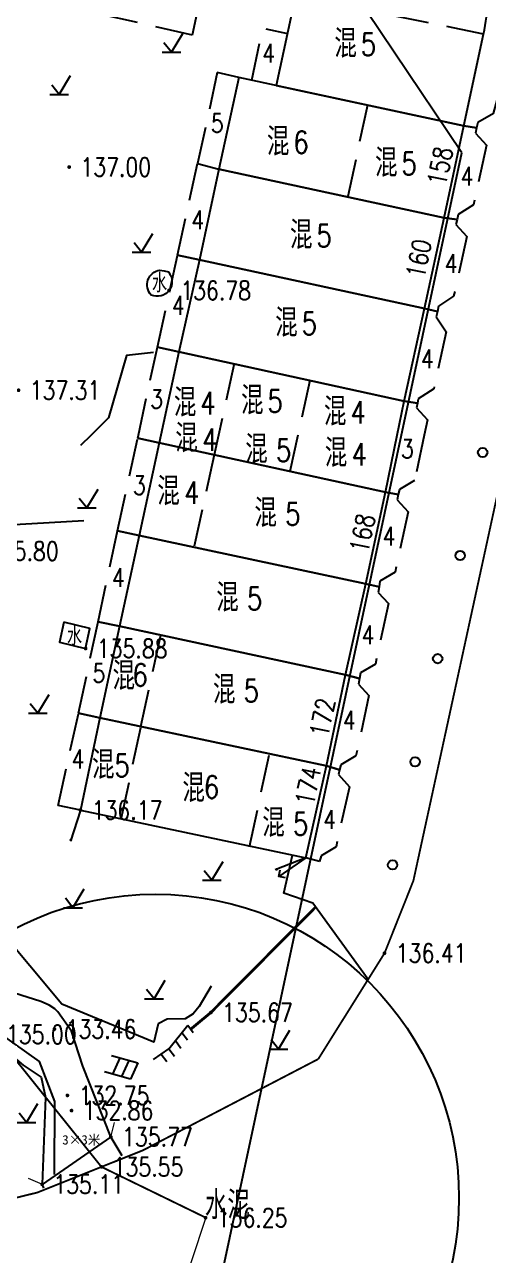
# Model space of a CAD drawing. Extents: x 529262 to 576451, y 2694391 to 2717535.
# Drawn here: x 564188.8 to 564213.5, y 2710458.8 to 2710524.5 of the extents above; entities that cross this region are included whole.
import ezdxf
from ezdxf.enums import TextEntityAlignment as Align
from ezdxf.xclip import XClip

# ---------------------------------------------------------------- set-up
doc = ezdxf.new("R2010")
doc.units = 0
doc.header["$XCLIPFRAME"] = 0
doc.linetypes.add('X3', pattern=[5, 4, -1])
doc.linetypes.add('X5', pattern=[3, 2, -1])
doc.layers.add('ASSIST', color=7, linetype='Continuous', plot=False)
for name, color, linetype in [('a红线图', 1, 'Continuous'), ('DLDW', 8, 'Continuous'), ('DLSS', 4, 'Continuous'), ('DMTZ', 8, 'Continuous'), ('GCD', 8, 'Continuous'), ('GXYZ', 8, 'Continuous'), ('JMD', 8, 'Continuous'), ('PP-COM', 7, 'Continuous'), ('RD-红线', 7, 'Continuous'), ('ZBTZ', 8, 'Continuous'), ('ZJ', 7, 'Continuous'), ('污水管径标注_W10-', 202, 'Continuous')]:
    doc.layers.add(name, color=color, linetype=linetype)
doc.layers.add('SXSS', color=5, linetype='Continuous', lineweight=0)
doc.styles.add('HZ', font='rs.shx', dxfattribs={"width": 0.8, "bigfont": 'hztxt.shx'})
doc.styles.add('宋体', font='', dxfattribs={"width": 0.75})
doc.styles.get('宋体').set_extended_font_data('SimSun')
doc.linetypes.add('10421', pattern='A,2,[150,AAA.SHX,S=0.5,R=0,X=0,Y=0.5],1e-11', length=2)
doc.linetypes.add('10422', pattern='A,0.75,[150,AAA.SHX,S=0.5,R=0,X=0,Y=0.5],1.5,[177,AAA.SHX,S=1,R=0,X=0,Y=0.4],0.75', length=3)
doc.linetypes.add('1161', pattern='A,0,[149,AAA.SHX,S=0.15,R=0,X=0,Y=0],-1.6', length=1.6)
doc.linetypes.add('732', pattern='A,9,-0.5,[162,AAA.SHX,S=1,R=0,X=0,Y=0],-0.5', length=10)

# ---------------------------------------------------------------- blocks, each defined once
blk = doc.blocks.new('A$C19FD0107')
at = {"layer": 'RD-红线', "color": 8}
blk.add_lwpolyline([(-6785.876, 16127.032), (-6800.328, 16148.522, 0.4245)], format="xyb", dxfattribs=at)
at = {"layer": 'RD-红线', "color": 8, "linetype": 'Continuous', "flags": 128}
blk.add_lwpolyline([(-6800.998, 16056.376), (-6785.876, 16127.032)], dxfattribs=at)
blk = doc.blocks.new('GC200')
at = {"linetype": 'Continuous', "const_width": 0.2, "flags": 128}
blk.add_lwpolyline([(-0.1, 0, 1), (0.1, 0, 1)], format="xyb", close=True, dxfattribs=at)
blk = doc.blocks.new('gc170')
at = {"color": 8, "linetype": 'Continuous'}
blk.add_circle((0, 0), 0.5, dxfattribs=at)
blk = doc.blocks.new('gc123')
at = {"color": 8}
for p, q in [((0, 0), (1.2, 2)), ((-1, 0), (1, 0)), ((0, 0), (-0.8, 1))]:
    blk.add_line(p, q, dxfattribs=at)
blk = doc.blocks.new('gc013c')
at = {"linetype": 'Continuous'}
blk.add_line((0.5, 0), (4, 0), dxfattribs=at)
at = {"linetype": 'Continuous', "const_width": 0.15, "flags": 128}
blk.add_lwpolyline([(3.775, 0, 1), (3.925, 0, 1)], format="xyb", close=True, dxfattribs=at)
blk = doc.blocks.new('gc013b')
at = {"linetype": 'Continuous'}
blk.add_line((0.5, 0), (4, 0), dxfattribs=at)
at = {"linetype": 'Continuous', "flags": 128}
blk.add_lwpolyline([(3.5, 0.5), (4, 0), (3.5, -0.5)], dxfattribs=at)

msp = doc.modelspace()

# ---------------------------------------------------------------- linework, layer by layer
at = {"color": 8, "linetype": 'Continuous'}
msp.add_circle((564195.758, 2710461.882), 16.204, dxfattribs=at)
at = {"layer": 'ASSIST', "linetype": 'Continuous', "flags": 128}
msp.add_lwpolyline([(564189.814, 2710462.397), (564189.729, 2710462.606), (564193.377, 2710465.134), (564193.97, 2710464.143)], dxfattribs=at)
msp.add_lwpolyline([(564189.814, 2710462.397), (564189.729, 2710462.606), (564193.377, 2710465.134), (564193.97, 2710464.143)], dxfattribs=at)
at = {"layer": 'a红线图', "color": 8, "lineweight": 0}
msp.add_lwpolyline([(564099.605, 2710623.995), (564108.781, 2710598.575), (564114.403, 2710593.536), (564118.826, 2710589.572), (564119.764, 2710583.576), (564122.309, 2710579.625), (564127.415, 2710577.702), (564133.661, 2710573.861), (564150.68, 2710561.504), (564162.472, 2710554.357), (564174.675, 2710549.741), (564182.417, 2710547.975), (564186.55, 2710537.069), (564183.198, 2710522.558), (564177.972, 2710514.055), (564175.857, 2710509.606), (564176.809, 2710498.669), (564180.652, 2710483.38), (564184.22, 2710474.338), (564192.884, 2710463.54), (564198.448, 2710460.832), (564173.981, 2710386.935), (563873.709, 2710369.644)], dxfattribs=at)
msp.add_lwpolyline([(564099.605, 2710623.995), (564108.781, 2710598.575), (564114.403, 2710593.536), (564118.826, 2710589.572), (564119.764, 2710583.576), (564122.309, 2710579.625), (564127.415, 2710577.702), (564133.661, 2710573.861), (564150.68, 2710561.504), (564162.472, 2710554.357), (564174.675, 2710549.741), (564182.417, 2710547.975), (564186.55, 2710537.069), (564183.198, 2710522.558), (564177.972, 2710514.055), (564175.857, 2710509.606), (564176.809, 2710498.669), (564180.652, 2710483.38), (564184.22, 2710474.338), (564192.884, 2710463.54), (564198.448, 2710460.832), (564173.981, 2710386.935), (563873.709, 2710369.644)], dxfattribs=at)
at = {"layer": 'DLDW', "linetype": 'Continuous', "elevation": 136.795, "flags": 128}
msp.add_lwpolyline([(564196.457, 2710511.279, -0.801092), (564195.543, 2710510.049, -0.623352), (564196.006, 2710511.372), (564196.227, 2710511.347)], format="xyb", close=True, dxfattribs=at)
at = {"layer": 'DLDW', "linetype": 'Continuous', "flags": 128}
msp.add_lwpolyline([(564190.866, 2710492.598), (564190.637, 2710491.537), (564192.037, 2710491.194), (564192.266, 2710492.255)], close=True, dxfattribs=at)
at = {"layer": 'DLSS', "linetype": 'Continuous', "const_width": 0.1, "elevation": 136.767, "flags": 128}
msp.add_lwpolyline([(564214.702, 2710502.568), (564209.531, 2710478.806), (564207.992, 2710474.942), (564204.454, 2710469.293)], dxfattribs=at)
at = {"layer": 'DLSS', "linetype": 'X3', "const_width": 0.15}
msp.add_lwpolyline([(564204.319, 2710477.408), (564198.722, 2710471.776), (564197.651, 2710470.889)], dxfattribs=at)
at = {"layer": 'DLSS', "linetype": 'Continuous', "const_width": 0.1, "flags": 128}
msp.add_lwpolyline([(564204.454, 2710469.293), (564195.104, 2710464.427), (564189.462, 2710462.173), (564175.445, 2710458.743), (564174.644, 2710458.513), (564173.881, 2710458.426), (564172.229, 2710458.435), (564170.962, 2710458.791), (564170.294, 2710459.036), (564169.597, 2710459.482), (564168.712, 2710460.235), (564168.059, 2710461.004), (564164.755, 2710465.925), (564163.98, 2710466.929), (564157.111, 2710474.76)], dxfattribs=at)
at = {"layer": 'DMTZ', "linetype": '10421'}
for points in [[(564195.652, 2710506.983), (564194.215, 2710506.825), (564193.267, 2710503.502), (564192.328, 2710502.568)], [(564192.328, 2710502.568), (564191.771, 2710502.014)], [(564182.133, 2710474.345), (564183.509, 2710472.217), (564183.836, 2710471.833), (564184.238, 2710471.554), (564187.314, 2710469.922), (564187.827, 2710469.709), (564188.705, 2710468.975), (564189.668, 2710468.327), (564189.899, 2710467.238), (564189.715, 2710462.613)]]:
    msp.add_lwpolyline(points, dxfattribs=at)
at = {"layer": 'DMTZ', "linetype": '10422'}
msp.add_lwpolyline([(564195.917, 2710471.173), (564195.674, 2710470.189), (564190.76, 2710472.22), (564185.544, 2710478.464), (564180.735, 2710495.65), (564180.743, 2710502.568)], dxfattribs=at)
at = {"layer": 'DMTZ', "linetype": '10421', "flags": 128}
for points in [[(564191.942, 2710497.999), (564186.679, 2710497.708), (564185.629, 2710497.666), (564181.777, 2710497.809), (564181.601, 2710497.793), (564181.376, 2710497.773), (564181.321, 2710497.685), (564181.289, 2710497.595)], [(564193.388, 2710465.143), (564191.889, 2710468.918), (564191.277, 2710470.785), (564190.549, 2710471.82), (564190.389, 2710471.98), (564190.1, 2710472.171), (564189.651, 2710472.365), (564186.759, 2710473.276), (564186.18, 2710473.576), (564185.842, 2710473.902), (564184.684, 2710476.614), (564184.458, 2710477.153), (564183.747, 2710479.352)], [(564198.745, 2710473.173), (564198.1, 2710472.095), (564197.774, 2710471.712), (564197.354, 2710471.447), (564196.392, 2710471.415), (564195.917, 2710471.173)]]:
    msp.add_lwpolyline(points, dxfattribs=at)
at = {"layer": 'GXYZ', "linetype": '732', "flags": 128}
msp.add_lwpolyline([(564190.37, 2710463.143), (564190.386, 2710467.025), (564189.579, 2710469.156), (564186.731, 2710471.163), (564184.456, 2710473.027), (564183.021, 2710476.047), (564179.783, 2710485.702), (564177.782, 2710492.779), (564176.798, 2710499.513), (564176.175, 2710507.868), (564178.439, 2710515.777), (564181.881, 2710521.084), (564184.755, 2710529.967), (564185.933, 2710536.671), (564185.285, 2710541.14), (564182.402, 2710547.432), (564179.873, 2710548.785), (564175.559, 2710549.294), (564163.476, 2710554.198), (564153.663, 2710559.149), (564143.785, 2710566.215), (564141.644, 2710568.445), (564137.564, 2710571.934), (564133.83, 2710574.642), (564129.81, 2710576.899), (564122.388, 2710579.8), (564119.895, 2710582.521), (564119.15, 2710587.419), (564118.187, 2710590.186), (564114.103, 2710593.882), (564110.752, 2710595.123), (564107.191, 2710600.989), (564104.682, 2710610.577), (564101.404, 2710617.513), (564096.096, 2710628.709), (564091.879, 2710636.635), (564089.742, 2710644.659), (564089.613, 2710650.743), (564087.283, 2710661.114), (564087.154, 2710670.756), (564089.808, 2710677.939), (564094.734, 2710685.389), (564098.14, 2710689.247), (564157.276, 2710709.889), (564158.941, 2710722.677), (564170.731, 2710725.876), (564175.463, 2710734.571), (564177.426, 2710742.717), (564180.17, 2710760.422), (564179.078, 2710764.864), (564165.135, 2710778.121), (564158.076, 2710828.047), (564164.727, 2710856.572), (564174.244, 2710890.215), (564177.245, 2710909.001), (564177.375, 2710911.216)], dxfattribs=at)
at = {"layer": 'JMD', "linetype": 'Continuous'}
for p, q in [((564196.485, 2710469.84), (564197.491, 2710471.106)), ((564197.491, 2710471.106), (564197.784, 2710470.708)), ((564197.491, 2710471.106), (564197.784, 2710470.708)), ((564197.18, 2710470.715), (564197.473, 2710470.317)), ((564195.663, 2710469.272), (564196.485, 2710469.84)), ((564196.485, 2710469.84), (564196.778, 2710469.442)), ((564196.83, 2710470.275), (564197.123, 2710469.877)), ((564193.425, 2710469.481), (564194.819, 2710469.083)), ((564193.857, 2710469.358), (564193.474, 2710468.492)), ((564194.338, 2710469.22), (564193.955, 2710468.354)), ((564194.819, 2710469.083), (564194.436, 2710468.217)), ((564196.073, 2710469.556), (564196.366, 2710469.158)), ((564194.436, 2710468.217), (564193.042, 2710468.615))]:
    msp.add_line(p, q, dxfattribs=at)
at = {"layer": 'JMD', "linetype": 'X5'}
msp.add_lwpolyline([(564211.92, 2710531.63), (564213.07, 2710532.379), (564214.701, 2710528.323, -0.096241), (564213.801, 2710519.726), (564212.978, 2710519.246), (564212.907, 2710518.963), (564212.217, 2710519.083)], format="xyb", dxfattribs=at)
at = {"layer": 'JMD', "linetype": 'Continuous', "elevation": -511.188, "flags": 128}
msp.add_lwpolyline([(564203.243, 2710526.022), (564202.214, 2710521.232), (564212.217, 2710519.083), (564213.278, 2710523.967, 0.093361), (564213.38, 2710527.644), (564213.515, 2710527.716), (564212.797, 2710529.988), (564211.92, 2710531.63)], format="xyb", close=True, dxfattribs=at)
at = {"layer": 'JMD', "linetype": 'X5', "flags": 128}
for points, elevation in [([(564213.278, 2710523.967), (564207.899, 2710525.068), (564208.831, 2710529.618)], 136.813), ([(564207.084, 2710520.186), (564206.028, 2710515.28)], -511.188), ([(564199.969, 2710506.389), (564199.131, 2710502.568)], -509.413), ([(564203.998, 2710505.488), (564203.358, 2710502.568)], -526.978), ([(564199.131, 2710502.568), (564198.903, 2710501.528)], -509.413), ([(564203.358, 2710502.568), (564202.936, 2710500.644)], -526.978), ([(564198.903, 2710501.528), (564197.822, 2710496.6)], -509.413), ([(564194.991, 2710487.037), (564196.043, 2710491.913)], -510.528), ([(564193.938, 2710482.093), (564194.991, 2710487.037)], -510.528), ([(564200.79, 2710480.607), (564201.848, 2710485.576)], -510.14)]:
    msp.add_lwpolyline(points, dxfattribs=dict(at, elevation=elevation))
at = {"layer": 'JMD', "linetype": 'X5'}
for points, elevation in [([(564193.091, 2710526.199), (564192.841, 2710525.039), (564197.741, 2710523.932), (564197.991, 2710525.092)], 136.669), ([(564200.215, 2710521.661), (564199.066, 2710521.923), (564198.01, 2710517.064), (564199.154, 2710516.759)], -526.922), ([(564212.217, 2710519.083), (564212.907, 2710518.963), (564212.841, 2710518.687), (564213.429, 2710518.045), (564212.731, 2710514.866), (564211.928, 2710514.341), (564211.859, 2710514.075), (564211.179, 2710514.172)], 136.793), ([(564198.108, 2710511.923), (564196.945, 2710512.177), (564198.01, 2710517.064), (564199.154, 2710516.759)], -526.978), ([(564211.179, 2710514.172), (564211.859, 2710514.075), (564211.79, 2710513.809), (564212.378, 2710513.167), (564211.68, 2710509.988), (564210.877, 2710509.463), (564210.816, 2710509.172), (564210.123, 2710509.324)], -525.746), ([(564197.009, 2710507.017), (564195.875, 2710507.264), (564196.945, 2710512.177), (564198.108, 2710511.923)], -526.978), ([(564210.123, 2710509.324), (564210.816, 2710509.172), (564210.755, 2710508.881), (564211.275, 2710508.091), (564210.62, 2710505.037), (564209.792, 2710504.518), (564209.747, 2710504.273), (564209.044, 2710504.384)], 136.725), ([(564194.851, 2710502.568), (564195.875, 2710507.264), (564197.009, 2710507.017)], -527.454), ([(564209.044, 2710504.384), (564209.747, 2710504.273), (564209.703, 2710504.027), (564210.291, 2710503.385), (564210.115, 2710502.568)], 136.742), ([(564195.962, 2710502.173), (564194.82, 2710502.422), (564194.851, 2710502.568)], -527.454), ([(564210.115, 2710502.568), (564209.596, 2710500.156), (564208.79, 2710499.681), (564208.724, 2710499.406), (564208.034, 2710499.526)], 136.742), ([(564194.896, 2710497.222), (564193.741, 2710497.468), (564194.82, 2710502.422), (564195.962, 2710502.173)], -11.8), ([(564208.034, 2710499.526), (564208.724, 2710499.406), (564208.658, 2710499.13), (564209.246, 2710498.488), (564208.551, 2710495.259), (564207.745, 2710494.784), (564207.696, 2710494.483), (564206.997, 2710494.65)], 136.73), ([(564193.851, 2710492.386), (564192.706, 2710492.623), (564193.741, 2710497.468), (564194.896, 2710497.222)], -12.429), ([(564206.997, 2710494.65), (564207.696, 2710494.483), (564207.647, 2710494.181), (564208.201, 2710493.591), (564207.506, 2710490.362), (564206.7, 2710489.887), (564206.651, 2710489.586), (564205.908, 2710489.784)], 136.718), ([(564192.802, 2710487.503), (564191.659, 2710487.746), (564192.706, 2710492.623), (564193.851, 2710492.386)], -527.877), ([(564205.908, 2710489.784), (564206.651, 2710489.586), (564206.602, 2710489.284), (564207.156, 2710488.694), (564206.461, 2710485.465), (564205.655, 2710484.99), (564205.596, 2710484.73), (564204.889, 2710484.928)], 136.718), ([(564191.759, 2710482.575), (564190.566, 2710482.821), (564191.659, 2710487.746), (564192.802, 2710487.503)], 136.166), ([(564204.889, 2710484.928), (564205.596, 2710484.73), (564205.537, 2710484.469), (564206.118, 2710483.82), (564205.401, 2710480.614), (564204.609, 2710480.128), (564204.521, 2710479.834), (564203.793, 2710480.021)], -525.346)]:
    msp.add_lwpolyline(points, dxfattribs=dict(at, elevation=elevation))
at = {"layer": 'JMD', "linetype": 'X5', "flags": 128}
msp.add_lwpolyline([(564200.903, 2710521.513), (564201.498, 2710524.283), (564202.809, 2710524.001)], dxfattribs=at)
at = {"layer": 'JMD', "linetype": 'Continuous', "flags": 128}
for points, elevation in [([(564200.215, 2710521.661), (564199.154, 2710516.759), (564211.179, 2710514.172), (564212.217, 2710519.083)], -526.922), ([(564199.154, 2710516.759), (564198.108, 2710511.923), (564210.123, 2710509.324), (564211.179, 2710514.172)], -527.202), ([(564197.009, 2710507.017), (564209.044, 2710504.384), (564210.123, 2710509.324), (564198.108, 2710511.923)], -526.978), ([(564195.962, 2710502.173), (564194.896, 2710497.222), (564206.997, 2710494.65), (564208.034, 2710499.526)], -527.454), ([(564194.896, 2710497.222), (564193.851, 2710492.386), (564205.908, 2710489.784), (564206.997, 2710494.65)], -527.35), ([(564193.851, 2710492.386), (564192.802, 2710487.503), (564204.889, 2710484.928), (564205.908, 2710489.784)], -527.979), ([(564192.802, 2710487.503), (564191.759, 2710482.575), (564203.793, 2710480.021), (564204.889, 2710484.928)], -527.877)]:
    msp.add_lwpolyline(points, close=True, dxfattribs=dict(at, elevation=elevation))
at = {"layer": 'JMD', "linetype": 'Continuous', "elevation": -526.978, "flags": 128}
for points in [[(564208.666, 2710502.568), (564209.044, 2710504.384), (564197.009, 2710507.017), (564196.047, 2710502.568)], [(564196.047, 2710502.568), (564195.962, 2710502.173), (564208.034, 2710499.526), (564208.666, 2710502.568)]]:
    msp.add_lwpolyline(points, dxfattribs=at)
at = {"layer": 'SXSS', "color": 8, "linetype": 'Continuous'}
for p, q in [((564193.377, 2710465.134), (564193.571, 2710465.91)), ((564189.729, 2710462.606), (564193.377, 2710465.134)), ((564189.729, 2710462.606), (564188.992, 2710462.918))]:
    msp.add_line(p, q, dxfattribs=at)
at = {"layer": 'SXSS', "color": 8, "linetype": 'X5'}
for p, q in [((564193.377, 2710465.134), (564193.958, 2710464.165)), ((564189.804, 2710462.423), (564189.729, 2710462.606))]:
    msp.add_line(p, q, dxfattribs=at)
at = {"layer": 'ZBTZ', "linetype": '1161'}
msp.add_lwpolyline([(564207.111, 2710473.536), (564204.168, 2710477.617), (564202.611, 2710478.142), (564203.079, 2710480.173)], dxfattribs=at)
at = {"layer": '污水管径标注_W10-', "color": 0, "const_width": 0.1}
msp.add_lwpolyline([(564198.448, 2710460.832), (564192.884, 2710463.54), (564187.215, 2710470.605), (564184.22, 2710474.338), (564180.652, 2710483.38), (564179.313, 2710488.708), (564176.809, 2710498.669), (564176.42, 2710503.135), (564175.857, 2710509.606), (564177.972, 2710514.055), (564183.198, 2710522.558), (564184.082, 2710526.3)], dxfattribs=at)

# ---------------------------------------------------------------- block references
at = {"layer": 'GCD', "linetype": 'Continuous'}
ref = msp.add_blockref('GC200', (564191.161, 2710516.876, 136.999), dxfattribs=dict(at, xscale=0.5, yscale=0.5))
ref.add_attrib('height', '137.00', dxfattribs={"linetype": 'Continuous', "height": 1, "style": 'HZ', "width": 0.8}).set_placement((564191.761, 2710516.876, 136.999), align=Align.MIDDLE_LEFT)
ref = msp.add_blockref('GC200', (564196.489, 2710510.293, 136.776), dxfattribs=dict(at, xscale=0.5, yscale=0.5))
ref.add_attrib('height', '136.78', dxfattribs={"linetype": 'Continuous', "height": 1, "style": 'HZ', "width": 0.8}).set_placement((564197.089, 2710510.293, 136.776), align=Align.MIDDLE_LEFT)
ref = msp.add_blockref('GC200', (564188.455, 2710504.97, 137.305), dxfattribs=dict(at, xscale=0.5, yscale=0.5))
ref.add_attrib('height', '137.31', dxfattribs={"linetype": 'Continuous', "height": 1, "style": 'HZ', "width": 0.8}).set_placement((564189.055, 2710504.97, 137.305), align=Align.MIDDLE_LEFT)
ref = msp.add_blockref('GC200', (564186.227, 2710496.387, 135.797), dxfattribs=dict(at, xscale=0.5, yscale=0.5, zscale=0.5))
ref.add_attrib('height', '135.80', dxfattribs={"linetype": 'Continuous', "height": 1, "style": 'HZ', "width": 0.8}).set_placement((564186.827, 2710496.387, 135.797), align=Align.MIDDLE_LEFT)
ref = msp.add_blockref('GC200', (564192.037, 2710491.194, 135.876), dxfattribs=dict(at, xscale=0.5, yscale=0.5))
ref.add_attrib('height', '135.88', dxfattribs={"linetype": 'Continuous', "height": 1, "style": 'HZ', "width": 0.8}).set_placement((564192.637, 2710491.194, 135.876), align=Align.MIDDLE_LEFT)
ref = msp.add_blockref('GC200', (564191.759, 2710482.575, 136.166), dxfattribs=dict(at, xscale=0.5, yscale=0.5))
ref.add_attrib('height', '136.17', dxfattribs={"linetype": 'Continuous', "height": 1, "style": 'HZ', "width": 0.8}).set_placement((564192.359, 2710482.575, 136.166), align=Align.MIDDLE_LEFT)
ref = msp.add_blockref('GC200', (564207.992, 2710474.942, 136.406), dxfattribs=dict(at, xscale=0.5, yscale=0.5))
ref.add_attrib('height', '136.41', dxfattribs={"linetype": 'Continuous', "height": 1, "style": 'HZ', "width": 0.8}).set_placement((564208.592, 2710474.942, 136.406), align=Align.MIDDLE_LEFT)
ref = msp.add_blockref('GC200', (564198.722, 2710471.776, 135.669), dxfattribs=dict(at, xscale=0.5, yscale=0.5))
ref.add_attrib('height', '135.67', dxfattribs={"linetype": 'Continuous', "height": 1, "style": 'HZ', "width": 0.8}).set_placement((564199.322, 2710471.776, 135.669), align=Align.MIDDLE_LEFT)
ref = msp.add_blockref('GC200', (564187.19, 2710470.602, 135), dxfattribs=dict(at, xscale=0.5, yscale=0.5, zscale=0.5))
ref.add_attrib('height', '135.00', dxfattribs={"linetype": 'Continuous', "height": 1, "style": 'HZ', "width": 0.8}).set_placement((564187.79, 2710470.602, 135), align=Align.MIDDLE_LEFT)
ref = msp.add_blockref('GC200', (564190.372, 2710470.892, 133.461), dxfattribs=dict(at, xscale=0.5, yscale=0.5))
ref.add_attrib('height', '133.46', dxfattribs={"linetype": 'Continuous', "height": 1, "style": 'HZ', "width": 0.8}).set_placement((564190.972, 2710470.892, 133.461), align=Align.MIDDLE_LEFT)
ref = msp.add_blockref('GC200', (564191.066, 2710467.353, 132.754), dxfattribs=dict(at, xscale=0.5, yscale=0.5, zscale=0.5))
ref.add_attrib('height', '132.75', dxfattribs={"linetype": 'Continuous', "height": 1, "style": 'HZ', "width": 0.8}).set_placement((564191.666, 2710467.353, 132.754), align=Align.MIDDLE_LEFT)
at = {"layer": 'GCD', "color": 3, "linetype": 'Continuous'}
ref = msp.add_blockref('GC200', (564191.285, 2710466.544, 132.856), dxfattribs=dict(at, xscale=0.5, yscale=0.5, zscale=0.5))
ref.add_attrib('height', '132.86', dxfattribs={"linetype": 'Continuous', "height": 1, "style": 'HZ', "width": 0.8}).set_placement((564191.885, 2710466.544, 132.856), align=Align.MIDDLE_LEFT)
ref = msp.add_blockref('GC200', (564193.385, 2710465.139, 135.768), dxfattribs=dict(at, xscale=0.5, yscale=0.5, zscale=0.5))
ref.add_attrib('height', '135.77', dxfattribs={"linetype": 'Continuous', "height": 1, "style": 'HZ', "width": 0.8}).set_placement((564193.985, 2710465.139, 135.768), align=Align.MIDDLE_LEFT)
at = {"layer": 'GCD', "linetype": 'Continuous'}
ref = msp.add_blockref('GC200', (564192.884, 2710463.54), dxfattribs=dict(at, xscale=0.5, yscale=0.5, zscale=0.5))
ref.add_attrib('height', '135.55', dxfattribs={"linetype": 'Continuous', "height": 1, "style": 'HZ', "width": 0.8}).set_placement((564193.484, 2710463.54), align=Align.MIDDLE_LEFT)
at = {"layer": 'GCD', "color": 3, "linetype": 'Continuous'}
ref = msp.add_blockref('GC200', (564189.715, 2710462.613, 135.11), dxfattribs=dict(at, xscale=0.5, yscale=0.5, zscale=0.5))
ref.add_attrib('height', '135.11', dxfattribs={"linetype": 'Continuous', "height": 1, "style": 'HZ', "width": 0.8}).set_placement((564190.315, 2710462.613, 135.11), align=Align.MIDDLE_LEFT)
at = {"layer": 'GCD', "linetype": 'Continuous'}
ref = msp.add_blockref('GC200', (564198.44, 2710460.826, 136.246), dxfattribs=dict(at, xscale=0.5, yscale=0.5, zscale=0.5))
ref.add_attrib('height', '136.25', dxfattribs={"linetype": 'Continuous', "height": 1, "style": 'HZ', "width": 0.8}).set_placement((564199.04, 2710460.826, 136.246), align=Align.MIDDLE_LEFT)
at = {"layer": 'GXYZ', "linetype": 'Continuous'}
for name, p, xscale, yscale, zscale, rotation in [('gc013c', (564191.835, 2710482.813, 136.166), 0.4999999999490492, 0.4999999999490492, 0.4999999999490492, 252.2621722330245), ('gc013b', (564203.999, 2710480.162, 136.709), 0.5000000000796406, 0.5000000000796406, 0.5000000000796406, 214.42896356391), ('gc013c', (564204.026, 2710480.112, 136.709), 0.5000000000408689, 0.5000000000408689, 0.5000000000408689, 201.2698957079359)]:
    msp.add_blockref(name, p, dxfattribs=dict(at, xscale=xscale, yscale=yscale, zscale=zscale, rotation=rotation))
at = {"layer": 'PP-COM'}
ref = msp.add_blockref('A$C19FD0107', (570997.993, 2694390.603), dxfattribs=at)
XClip(ref).set_block_clipping_path([(-9366.4383134884, 14428.6043910822), (-3328.4480743363, 17452.7484863754)])
at = {"layer": 'ZBTZ', "linetype": 'Continuous', "xscale": 0.5, "yscale": 0.5}
for p in [(564196.619, 2710523.003), (564190.63, 2710520.753), (564195.024, 2710512.333), (564192.099, 2710498.699), (564189.485, 2710487.747), (564198.772, 2710478.839), (564191.363, 2710477.367), (564195.688, 2710472.509), (564202.335, 2710469.826), (564188.884, 2710465.913)]:
    msp.add_blockref('gc123', p, dxfattribs=at)
at = {"layer": 'ZBTZ', "linetype": 'Continuous', "xscale": 0.5000000000035723, "yscale": 0.5000000000035723, "zscale": 0.5000000000035723, "rotation": 257.6777791668997}
for p in [(564213.229, 2710501.652), (564212.028, 2710496.152), (564210.827, 2710490.652), (564209.625, 2710485.152), (564208.424, 2710479.652)]:
    msp.add_blockref('gc170', p, dxfattribs=at)

# ---------------------------------------------------------------- texts
at = {"layer": 'DLDW', "linetype": 'Continuous', "style": 'HZ', "width": 0.8}
for p in [(564195.983, 2710510.737), (564191.446, 2710491.903)]:
    msp.add_text('水', height=1, dxfattribs=at).set_placement(p, align=Align.MIDDLE)
at = {"layer": 'JMD', "linetype": 'Continuous', "style": 'HZ', "width": 0.8}
for s, height, p in [('混', 1.5, (564206.512, 2710523.462)), ('混', 1.5, (564202.911, 2710518.236)), ('混', 1.5, (564208.682, 2710517.102)), ('混', 1.5, (564204.144, 2710513.256)), ('混', 1.5, (564203.355, 2710508.571)), ('混', 1.5, (564197.947, 2710504.314)), ('混', 1.5, (564201.53, 2710504.429)), ('混', 1.5, (564205.956, 2710503.831)), ('混', 1.5, (564198.023, 2710502.415)), ('4', 1.2, (564199.075, 2710502.338)), ('混', 1.5, (564201.756, 2710501.82)), ('5', 1.2, (564203.018, 2710501.767)), ('混', 1.5, (564206.001, 2710501.627)), ('4', 1.2, (564207.053, 2710501.55)), ('混', 1.5, (564197.063, 2710499.584)), ('4', 1.2, (564198.115, 2710499.507)), ('混', 1.5, (564202.249, 2710498.423)), ('5', 1.2, (564203.511, 2710498.37)), ('混', 1.5, (564200.208, 2710493.909)), ('5', 1.2, (564201.47, 2710493.857)), ('混', 1.5, (564194.673, 2710489.735)), ('6', 1.2, (564195.359, 2710489.784)), ('混', 1.5, (564200.033, 2710488.997)), ('5', 1.2, (564201.295, 2710488.944)), ('混', 1.5, (564193.577, 2710484.989)), ('5', 1.2, (564194.395, 2710484.956)), ('混', 1.5, (564198.4, 2710483.751)), ('6', 1.2, (564199.17, 2710483.8)), ('混', 1.5, (564202.665, 2710481.891)), ('5', 1.2, (564203.927, 2710481.838))]:
    msp.add_text(s, height=height, dxfattribs=at).set_placement(p, align=Align.MIDDLE_RIGHT)
for s, p in [('5', (564206.723, 2710523.425)), ('6', (564203.123, 2710518.199)), ('5', (564208.893, 2710517.065)), ('5', (564204.356, 2710513.219)), ('5', (564203.567, 2710508.534)), ('4', (564198.158, 2710504.277)), ('5', (564201.742, 2710504.392)), ('4', (564206.168, 2710503.794))]:
    msp.add_text(s, height=1.2, dxfattribs=at).set_placement(p, align=Align.MIDDLE_LEFT)
at = {"layer": 'JMD', "linetype": 'Continuous', "style": '宋体'}
msp.add_text('3×3米', height=0.5, dxfattribs=at).set_placement((564191.814, 2710464.993, 119.43), align=Align.MIDDLE)
at = {"layer": 'ZJ', "color": 8, "linetype": 'Continuous', "style": 'HZ', "width": 0.8}
for s, height, p in [('4', 1, (564201.81, 2710522.949)), ('5', 1, (564199.066, 2710519.22)), ('4', 1, (564212.392, 2710516.386)), ('4', 1, (564198.022, 2710514.057)), ('4', 1, (564211.545, 2710511.728)), ('4', 1, (564196.978, 2710509.498)), ('4', 1, (564210.274, 2710506.647)), ('3', 1, (564195.825, 2710504.499)), ('3', 1, (564209.215, 2710501.849)), ('3', 1, (564194.908, 2710499.899)), ('4', 1, (564208.227, 2710497.191)), ('4', 1, (564193.785, 2710494.975)), ('4', 1, (564207.104, 2710491.917)), ('5', 1, (564192.748, 2710489.878)), ('4', 1, (564206.104, 2710487.372)), ('4', 1, (564191.625, 2710485.3)), ('4', 1, (564205.055, 2710482.078)), ('水泥', 1.5, (564199.605, 2710461.582))]:
    msp.add_text(s, height=height, dxfattribs=at).set_placement(p, align=Align.MIDDLE)
for s, p in [('158', (564210.953, 2710516.926)), ('160', (564209.819, 2710511.988)), ('168', (564206.81, 2710497.341)), ('172', (564204.677, 2710487.519)), ('174', (564203.904, 2710483.873))]:
    msp.add_text(s, height=1, rotation=78.46295, dxfattribs=at).set_placement(p, align=Align.MIDDLE)

doc.saveas('drawing.dxf')
